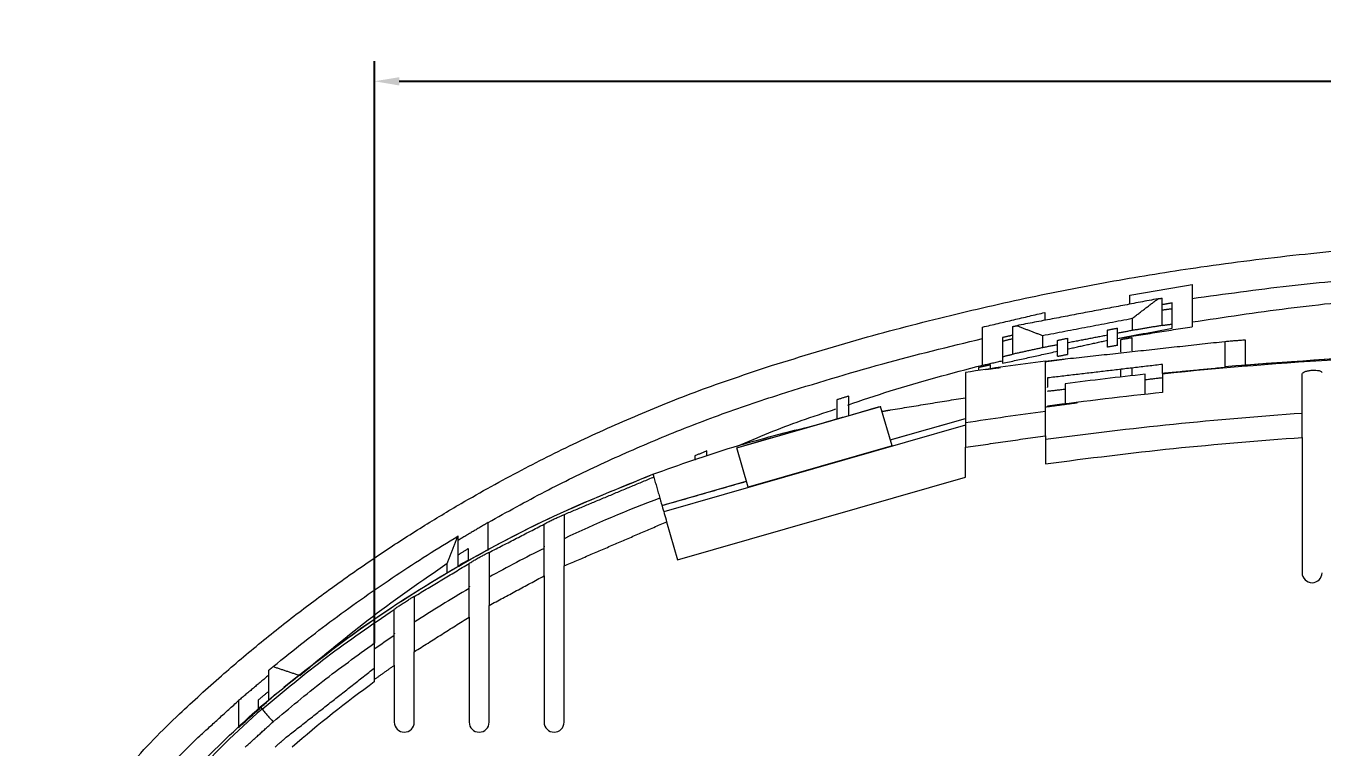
# Model space of a CAD drawing. Header units: millimetres. Extents: x 0 to 1188, y 0 to 840.
# Drawn here: x 143.7 to 273.4, y 490.6 to 562.8 of the extents above; entities that cross this region are included whole.
import ezdxf

# ---------------------------------------------------------------- set-up
doc = ezdxf.new("R2010")
doc.units = ezdxf.units.MM
doc.layers.add('7', color=7, linetype='Continuous')
doc.styles.add('PC_TEXTSTYLE', font='txt.shx', dxfattribs={"width": 0.8, "bigfont": 'hzfs.shx'})
doc.dimstyles.new('副本 (2) (2)TH_GBDIM', dxfattribs={"dimtxt": 3.5, "dimasz": 2.5, "dimexe": 2, "dimexo": 0, "dimgap": 1.5, "dimtad": 1, "dimtoh": 1, "dimdec": 1, "dimdsep": 46, "dimtxsty": 'PC_TEXTSTYLE', "dimcen": 2.5, "dimazin": 2, "dimtfac": 0.714286, "dimtdec": 1, "dimtmove": 0, "dimatfit": 3, "dimfxl": 1, "dimtolj": 1, "dimtzin": 0, "dimarcsym": 0})

# ---------------------------------------------------------------- blocks, each defined once
blk = doc.blocks.new('*D30')
at = {"layer": '7', "color": 0, "lineweight": -2, "ltscale": 5, "transparency": 16777216}
for p, q in [((178.54, 500.98), (178.54, 559.24)), ((420.34, 500.38), (420.34, 559.24)), ((181.04, 557.24), (417.84, 557.24))]:
    blk.add_line(p, q, dxfattribs=at)
at = {"layer": '7', "color": 0, "ltscale": 5, "transparency": 16777216}
for points in [[(181.04, 557.65), (181.04, 556.82), (178.54, 557.24)], [(417.84, 557.65), (417.84, 556.82), (420.34, 557.24)]]:
    blk.add_solid(points, dxfattribs=at)
at = {"layer": 'DEFPOINTS', "color": 0, "ltscale": 5, "transparency": 16777216}
for p in [(420.34, 557.24), (178.54, 500.98), (420.34, 500.38)]:
    blk.add_point(p, dxfattribs=at)
at = {"layer": '7', "color": 0, "ltscale": 5, "transparency": 16777216, "insert": (299.44, 560.49), "char_height": 3.5, "attachment_point": 5, "style": 'PC_TEXTSTYLE'}
blk.add_mtext('\\A1;241.8', dxfattribs=at)

msp = doc.modelspace()

# ---------------------------------------------------------------- linework, layer by layer
at = {"color": 7, "linetype": 'Continuous', "lineweight": 15}
for p, q in [((260.4382, 536.8919), (260.4382, 532.6707)), ((254.1882, 534.9266), (254.1882, 535.8161)), ((257.4382, 532.7979), (257.4382, 535.5329)), ((258.4382, 532.5077), (258.4382, 535.0434)), ((245.6882, 534.0984), (245.6882, 533.3087)), ((254.4382, 533.511), (254.4382, 532.293)), ((239.4381, 528.8156), (239.4381, 532.6307)), ((242.4382, 532.6775), (242.4382, 529.912)), ((251.9382, 530.623), (251.9382, 532.3344)), ((252.9382, 530.7948), (252.9382, 532.5283)), ((241.4381, 531.5776), (241.4381, 529.2622)), ((245.4382, 531.7882), (245.4382, 530.562)), ((246.9381, 529.7047), (246.9381, 531.3011)), ((247.9382, 531.5165), (247.9382, 529.8964)), ((263.6923, 531.1936), (263.6923, 528.5789)), ((263.7382, 528.6881), (263.7382, 531.1976)), ((265.7382, 531.3673), (265.7382, 528.8587)), ((257.4682, 527.9833), (257.4682, 528.8916)), ((245.9481, 527.5374), (245.9481, 526.626)), ((214.8205, 520.556), (229.2382, 524.6949)), ((230.376, 520.7312), (229.2382, 524.6949)), ((230.2039, 521.3308), (237.7382, 523.4936)), ((271.4382, 523.5785), (271.4382, 523.8466)), ((237.7382, 522.8152), (207.5181, 514.1399)), ((245.7382, 521.755), (245.7382, 518.9515)), ((271.4382, 521.5888), (271.4382, 522.0785)), ((215.9583, 516.5924), (214.8205, 520.556)), ((230.376, 520.7312), (215.9583, 516.5924)), ((237.7382, 517.6164), (237.7382, 520.598)), ((271.4382, 521.5888), (271.4382, 508.0385)), ((207.3381, 514.7667), (215.7862, 517.1919)), ((208.8969, 509.337), (237.7382, 517.6164)), ((189.9382, 510.2523), (189.9382, 513.0715)), ((207.807, 513.1335), (208.8969, 509.337)), ((186.9027, 511.6962), (186.9382, 511.7175)), ((186.9382, 508.668), (186.9382, 511.7175)), ((187.9381, 510.4552), (187.9381, 509.2063)), ((185.8423, 508.0299), (185.8423, 508.9579)), ((195.5382, 507.7221), (195.5382, 493.0785)), ((197.5381, 493.0785), (197.5381, 508.7125)), ((188.0382, 503.5987), (188.0382, 493.0785)), ((190.0381, 493.0785), (190.0381, 504.7638)), ((182.5382, 493.0785), (182.5382, 500.1312)), ((180.5382, 498.769), (180.5382, 493.0785)), ((167.9382, 498.2511), (167.9382, 495.2575)), ((164.9381, 495.2328), (164.9381, 492.5172)), ((166.9382, 494.4409), (166.9382, 495.3152)), ((167.1091, 494.6056), (167.303, 494.3802))]:
    msp.add_line(p, q, dxfattribs=at)
for centre, radius, start, end in [((299.4382, 122.1927), 407.9024, 90.782844, 95.905744), ((299.4382, 122.1927), 410.56, 97.515648, 98.643301), ((299.4382, 122.1927), 408.0588, 96.150557, 97.281622), ((299.4382, 122.1927), 406.0588, 95.932654, 97.569556), ((299.4382, 122.1927), 405.5652, 97.608753, 98.750579), ((299.4382, 122.1927), 402.7721, 93.986316, 97.661833), ((252.4058, 395.404), 128.3592, 110.656853, 115.30609), ((252.4058, 395.404), 128.3592, 116.297701, 119.070387), ((272.4382, 508.0385), 1, 180, 0), ((252.4058, 395.404), 128.3592, 120.09697, 122.977762), ((252.4058, 395.404), 128.3592, 124.048519, 125.132975), ((252.4058, 395.404), 125.6939, 125.992467, 130.780135), ((215.0547, 438.8441), 73.2426, 130.689996, 138.659909), ((181.5382, 493.0785), 1, 180, 0), ((189.0382, 493.0785), 1, 180, 0), ((196.5382, 493.0785), 1, 180, 0)]:
    msp.add_arc(centre, radius, start, end, dxfattribs=at)
for points, knots in [([(218.3083, 528.7761), (221.3139, 529.7002), (227.1966, 531.5088), (236.0467, 533.8078), (244.6345, 535.7549), (253.0036, 537.3652), (261.7825, 538.7715), (270.9875, 539.9261), (280.6087, 540.7773), (290.0635, 541.2752), (298.8161, 541.4281), (306.9236, 541.3148), (314.4538, 540.9983), (322.0615, 540.4625), (329.7944, 539.694), (337.7307, 538.6695), (345.8727, 537.3652), (354.2417, 535.7549), (362.8295, 533.8079), (371.6796, 531.5088), (377.5624, 529.7002), (380.568, 528.7761)], [0, 0, 0, 0, 0.05992358, 0.11728929, 0.17147804, 0.22320225, 0.2734382, 0.33267813, 0.38964483, 0.44517206, 0.49999282, 0.54385086, 0.58802829, 0.63304591, 0.67902073, 0.72656179, 0.77679679, 0.82852133, 0.88271033, 0.94007588, 1, 1, 1, 1]), ([(260.4382, 535.4955), (263.6627, 535.9427), (270.0445, 536.8277), (279.7697, 537.6998), (287.8903, 538.207), (292.8025, 538.2739), (294.4382, 538.2962)], [0, 0, 0, 0, 0.28899931, 0.57197022, 0.85747252, 1, 1, 1, 1]), ([(260.4382, 533.1418), (263.6329, 533.6249), (270.0096, 534.5893), (279.8171, 535.5903), (287.9687, 536.2014), (292.8884, 536.2841), (294.4382, 536.3102)], [0, 0, 0, 0, 0.28677524, 0.57240623, 0.86530837, 1, 1, 1, 1]), ([(219.2188, 525.9215), (222.6071, 526.964), (229.227, 529.0009), (236.0885, 530.6725), (239.4381, 531.4885)], [0, 0, 0, 0, 0.51182831, 1, 1, 1, 1]), ([(263.6923, 528.684), (269.6414, 529.1321), (281.5394, 530.0283), (299.4382, 530.3649), (317.3369, 530.0283), (329.2349, 529.1321), (335.184, 528.684)], [0, 0, 0, 0, 0.25000001, 0.50000001, 0.75000001, 1, 1, 1, 1]), ([(265.7382, 528.8587), (271.3476, 529.2569), (282.5665, 530.0533), (299.4382, 530.3524), (316.3098, 530.0533), (327.5287, 529.2569), (333.1382, 528.8587)], [0, 0, 0, 0, 0.24999999, 0.5, 0.74999998, 1, 1, 1, 1]), ([(159.023, 493.9046), (160.4156, 495.1879), (163.0764, 497.6398), (167.1621, 501.0798), (171.1742, 504.2519), (175.2331, 507.2466), (179.2781, 510.0358), (183.2717, 512.6085), (187.8825, 515.3878), (193.1326, 518.2951), (199.1865, 521.313), (205.3927, 524.073), (211.7525, 526.5952), (216.1614, 528.0619), (218.3083, 528.7761)], [0, 0, 0, 0, 0.08544383, 0.16326411, 0.24003572, 0.31442796, 0.38793525, 0.45758568, 0.52338745, 0.62304575, 0.71697323, 0.81192709, 0.90841625, 1, 1, 1, 1]), ([(225.9398, 524.8248), (227.3443, 525.3067), (231.7206, 526.8081), (236.317, 528.0076), (239.4381, 528.8222)], [0, 0, 0, 0, 0.32094455, 1, 1, 1, 1]), ([(271.4382, 527.9409), (271.4538, 527.982), (271.485, 528.0638), (271.7227, 528.1797), (272.0556, 528.2677), (272.3836, 528.3078), (272.6399, 528.3167), (272.8865, 528.3103), (273.1611, 528.273), (273.3929, 528.1887), (273.4229, 528.1126), (273.4382, 528.0739)], [0, 0, 0, 0, 0.13080505, 0.25991222, 0.38501465, 0.50596767, 0.56591526, 0.62578333, 0.74653479, 0.87115794, 1, 1, 1, 1]), ([(189.9382, 513.0715), (191.8232, 514.1174), (195.4974, 516.1561), (201.1935, 518.9351), (206.9796, 521.4828), (212.9645, 523.8419), (217.1322, 525.2277), (219.2188, 525.9215)], [0, 0, 0, 0, 0.20791264, 0.40523262, 0.60172057, 0.80059557, 1, 1, 1, 1]), ([(214.884, 520.7246), (216.9864, 521.6075), (220.1879, 522.9521), (223.5896, 524.0523), (224.7575, 524.4301)], [0, 0, 0, 0, 0.65669137, 1, 1, 1, 1]), ([(237.7382, 523.0371), (237.7382, 522.9395), (237.7382, 522.7438), (237.7382, 522.1571), (237.7382, 521.424), (237.7382, 520.8737), (237.7382, 520.598)], [0, 0, 0, 0, 0.24793907, 0.49702863, 0.74801208, 1, 1, 1, 1]), ([(245.7382, 521.755), (245.7382, 522.0297), (245.7382, 522.5782), (245.7382, 523.3092), (245.7382, 523.8944), (245.7382, 524.0896), (245.7382, 524.187)], [0, 0, 0, 0, 0.2515021, 0.5022529, 0.75151656, 1, 1, 1, 1]), ([(271.4382, 521.5888), (271.4382, 521.8566), (271.4382, 522.3922), (271.4382, 523.1096), (271.4382, 523.6892), (271.4382, 523.89), (271.4382, 523.9903)], [0, 0, 0, 0, 0.25036, 0.50058514, 0.7505246, 1, 1, 1, 1]), ([(206.4405, 517.8936), (209.1073, 518.8451), (214.4407, 520.7483), (219.9338, 522.1244), (222.6804, 522.8124)], [0, 0, 0, 0, 0.50000019, 1, 1, 1, 1]), ([(245.7382, 518.9515), (250.0108, 519.4947), (258.5562, 520.5812), (267.1442, 521.2529), (271.4382, 521.5888)], [0, 0, 0, 0, 0.50000002, 1, 1, 1, 1]), ([(167.1091, 494.6056), (170.0752, 497.0291), (176.0073, 501.8761), (185.6763, 508.1049), (195.7871, 513.5876), (202.8894, 516.4582), (206.4405, 517.8936)], [0, 0, 0, 0, 0.250000031, 0.500000056, 0.749999962, 1, 1, 1, 1]), ([(169.4668, 496.5851), (172.2827, 498.7851), (177.9145, 503.1851), (187.0162, 508.866), (196.4947, 513.8931), (203.1252, 516.5601), (206.4405, 517.8936)], [0, 0, 0, 0, 0.24999996, 0.5, 0.74999994, 1, 1, 1, 1]), ([(207.1245, 515.511), (207.1461, 515.4357), (207.1894, 515.2848), (207.3515, 514.7202), (207.5638, 513.9809), (207.7259, 513.4161), (207.807, 513.1335)], [0, 0, 0, 0, 0.24932609, 0.4990473, 0.7493734, 1, 1, 1, 1]), ([(195.5381, 512.8986), (195.5415, 512.9027), (195.5484, 512.9109), (195.6222, 512.9561), (195.8037, 513.0548), (196.1403, 513.2251), (196.5445, 513.4204), (196.9464, 513.6065), (197.2268, 513.7299), (197.3884, 513.7971), (197.4736, 513.83), (197.5281, 513.8483), (197.5349, 513.8466), (197.5382, 513.8458)], [0, 0, 0, 0, 0.05679706, 0.11417538, 0.23582477, 0.36775309, 0.50583719, 0.64163944, 0.76860506, 0.82819636, 0.88687109, 0.9435572, 1, 1, 1, 1]), ([(168.4116, 498.6426), (169.4507, 499.4853), (171.4351, 501.0946), (174.4855, 503.4099), (177.5403, 505.6216), (180.6662, 507.763), (183.7834, 509.7952), (185.8768, 511.071), (186.9027, 511.6962)], [0, 0, 0, 0, 0.17965566, 0.34307044, 0.51123536, 0.6805579, 0.84347366, 1, 1, 1, 1]), ([(197.5381, 511.4455), (197.5381, 511.3616), (197.5381, 511.1895), (197.5381, 510.5529), (197.5381, 509.7039), (197.5381, 509.0491), (197.5381, 508.7125)], [0, 0, 0, 0, 0.230585838, 0.473158748, 0.729262305, 1, 1, 1, 1]), ([(188.0381, 508.9633), (188.0414, 508.9676), (188.0481, 508.9764), (188.1203, 509.0271), (188.3005, 509.1405), (188.6377, 509.3393), (189.0457, 509.57), (189.4508, 509.7903), (189.7322, 509.9366), (189.8924, 510.0157), (189.9754, 510.0542), (190.0284, 510.0759), (190.035, 510.0746), (190.0382, 510.0739)], [0, 0, 0, 0, 0.05485665, 0.11050118, 0.23067258, 0.36454052, 0.50702752, 0.6466934, 0.77454967, 0.83318058, 0.89066409, 0.94552289, 1, 1, 1, 1]), ([(195.5382, 507.7221), (195.5382, 508.0621), (195.5382, 508.7225), (195.5382, 509.5786), (195.5382, 510.2203), (195.5382, 510.3941), (195.5382, 510.4786)], [0, 0, 0, 0, 0.27211161, 0.52857491, 0.77069554, 1, 1, 1, 1]), ([(185.8423, 508.9579), (183.3182, 507.2137), (178.1884, 503.6689), (173.4899, 499.7408), (171.1032, 497.7455)], [0, 0, 0, 0, 0.49204199, 1, 1, 1, 1]), ([(190.0381, 507.593), (190.0381, 507.5065), (190.0381, 507.3277), (190.0381, 506.6703), (190.0381, 505.7921), (190.0381, 505.1145), (190.0381, 504.7638)], [0, 0, 0, 0, 0.22542529, 0.46613047, 0.72367525, 1, 1, 1, 1]), ([(188.0382, 503.5987), (188.0382, 503.9564), (188.0382, 504.6496), (188.0382, 505.5406), (188.0382, 506.1963), (188.0382, 506.373), (188.0382, 506.4576)], [0, 0, 0, 0, 0.28005559, 0.54261137, 0.78103672, 1, 1, 1, 1]), ([(180.5381, 504.3717), (180.5414, 504.3764), (180.548, 504.3859), (180.6197, 504.4434), (180.799, 504.5732), (181.1324, 504.801), (181.5407, 505.0694), (181.9485, 505.3283), (182.2324, 505.5012), (182.3932, 505.5947), (182.476, 505.6403), (182.5285, 505.6662), (182.535, 505.6652), (182.5382, 505.6647)], [0, 0, 0, 0, 0.0534045, 0.1077907, 0.22587402, 0.35949821, 0.50590401, 0.65006008, 0.77884323, 0.83705159, 0.89357879, 0.94701607, 1, 1, 1, 1]), ([(167.303, 494.3802), (169.4309, 496.1519), (173.6838, 499.6928), (178.2544, 502.8128), (180.5381, 504.3717)], [0, 0, 0, 0, 0.5003553, 1, 1, 1, 1]), ([(182.5382, 503.0823), (182.5382, 502.9925), (182.5382, 502.8052), (182.5382, 502.122), (182.5382, 501.2071), (182.5382, 500.5003), (182.5382, 500.1312)], [0, 0, 0, 0, 0.2191956, 0.457479675, 0.716717261, 1, 1, 1, 1]), ([(168.4, 493.1043), (170.0407, 494.4797), (173.3219, 497.2306), (176.7994, 499.7289), (178.5382, 500.978)], [0, 0, 0, 0, 0.49999983, 1, 1, 1, 1]), ([(180.5382, 498.769), (180.5382, 499.1435), (180.5382, 499.8587), (180.5382, 500.7845), (180.5382, 501.4764), (180.5382, 501.6668), (180.5382, 501.7578)], [0, 0, 0, 0, 0.28513452, 0.54458795, 0.78210333, 1, 1, 1, 1]), ([(178.5382, 500.3786), (178.5382, 500.2861), (178.5382, 500.0925), (178.5382, 499.3912), (178.5382, 498.4539), (178.5382, 497.7296), (178.5382, 497.3493)], [0, 0, 0, 0, 0.2165297, 0.45324075, 0.71292229, 1, 1, 1, 1]), ([(147.8873, 468.7885), (149.0285, 471.1512), (151.311, 475.8765), (155.7695, 482.5742), (160.9481, 488.9496), (165.0554, 492.7203), (167.1091, 494.6056)], [0, 0, 0, 0, 0.24243838, 0.48487679, 0.74243838, 1, 1, 1, 1]), ([(143.6525, 473.0338), (144.06, 473.8468), (144.7907, 475.3051), (145.8458, 477.1972), (146.8492, 478.9001), (147.8933, 480.5686), (149.0566, 482.3102), (150.2609, 484.0059), (151.8401, 486.1014), (153.8763, 488.5799), (156.3721, 491.3352), (158.15, 493.0585), (159.023, 493.9046)], [0, 0, 0, 0, 0.1059127, 0.18996003, 0.25214098, 0.33587975, 0.41856325, 0.49496267, 0.5764727, 0.72122692, 0.86312015, 1, 1, 1, 1]), ([(154.735, 484.8885), (155.7716, 486.1248), (157.7544, 488.4896), (160.0049, 490.6789), (161.0789, 491.7238)], [0, 0, 0, 0, 0.52276198, 1, 1, 1, 1])]:
    msp.add_open_spline(points, degree=3, knots=knots, dxfattribs=at)
for points in [[(254.1882, 535.8161), (260.4382, 536.8919)], [(257.0096, 535.4637), (242.8667, 532.7716)], [(254.4382, 533.511), (257.0096, 535.4637)], [(257.0096, 535.4637), (257.4382, 535.5329)], [(258.4382, 535.0434), (257.4382, 534.8663)], [(239.4381, 532.6307), (245.6882, 534.0984)], [(245.4382, 531.7882), (254.4382, 533.511)], [(258.4382, 534.4584), (257.4382, 534.3174)], [(242.4382, 532.6775), (242.8667, 532.7716)], [(242.8667, 532.7716), (245.4382, 531.7882)], [(251.9382, 532.3344), (252.9382, 532.5283)], [(252.9382, 531.4835), (260.4382, 532.6707)], [(252.9382, 531.5017), (258.4382, 532.5077)], [(254.4382, 532.293), (252.9382, 532.0045)], [(257.4382, 532.7979), (254.4382, 532.293)], [(257.4382, 532.7979), (258.4382, 532.9396)], [(242.4382, 531.8093), (241.4381, 531.5776)], [(242.4382, 531.4486), (241.4381, 531.2035)], [(246.9381, 530.8505), (245.4382, 530.562)], [(245.7382, 529.2256), (263.6923, 531.1936)], [(246.9381, 531.3011), (247.9382, 531.5165)], [(251.9382, 531.8122), (247.9382, 531.0428)], [(247.9382, 530.4313), (251.9382, 531.3092)], [(254.4382, 531.5551), (253.2382, 531.357)], [(253.2382, 531.357), (253.2382, 530.1252)], [(254.4382, 530.2478), (254.4382, 531.5551)], [(263.7382, 531.1976), (265.7382, 531.3673)], [(241.4381, 529.0047), (246.9381, 530.2118)], [(241.4381, 529.6659), (242.4382, 529.912)], [(245.4382, 530.562), (242.4382, 529.912)], [(246.9381, 529.7047), (247.9382, 529.8964)], [(252.9382, 530.7948), (251.9382, 530.623)], [(240.2382, 528.8381), (239.0381, 528.568)], [(239.0381, 528.568), (239.0381, 528.2745)], [(239.4381, 528.8156), (241.4381, 529.2622)], [(239.7382, 528.389), (241.2473, 528.5882)], [(240.2382, 528.455), (240.2382, 528.8381)], [(241.4381, 529.2622), (241.4381, 529.0047)], [(245.7382, 529.1808), (247.7435, 529.4455)], [(245.7382, 524.187), (245.7382, 529.2256)], [(257.4682, 528.8916), (245.9481, 527.5374)], [(253.2382, 528.3944), (253.2382, 527.6106)], [(254.4382, 527.7519), (254.4382, 528.5354)], [(263.6923, 528.5789), (257.4682, 527.9833)], [(237.7382, 528.09), (237.7382, 523.0371)], [(247.7182, 526.9605), (247.7182, 524.9442)], [(255.7182, 525.891), (255.7182, 527.9026)], [(255.7182, 527.3719), (257.4682, 527.5783)], [(257.4682, 527.9833), (257.4682, 527.9302)], [(257.4682, 527.9302), (257.4682, 526.0767)], [(271.4382, 523.9903), (271.4382, 527.9409)], [(226.0381, 525.7121), (224.8382, 525.351)], [(226.0381, 523.7763), (226.0381, 525.7121)], [(245.9481, 526.5727), (245.9481, 526.626)], [(245.9481, 526.2197), (247.7182, 526.4284)], [(214.8205, 520.556), (229.2382, 524.6949)], [(224.8382, 525.351), (224.8382, 523.4318)], [(229.3824, 524.1923), (230.2104, 524.3375)], [(230.2104, 524.3375), (237.7382, 525.5611)], [(245.7382, 524.6396), (248.9512, 525.0684)], [(230.2039, 521.3308), (237.7382, 523.4936)], [(237.7382, 520.598), (245.7382, 521.755)], [(211.8382, 520.2257), (210.6382, 519.7407)], [(210.6382, 519.7407), (210.6382, 519.3152)], [(211.8382, 519.7216), (211.8382, 520.2257)], [(206.4405, 517.8936), (206.5229, 517.6067)], [(206.5232, 517.606), (197.5382, 513.8458)], [(206.5229, 517.6067), (207.1245, 515.511)], [(207.3381, 514.7667), (215.7862, 517.1919)], [(189.9382, 513.0715), (186.9382, 511.2798)], [(190.0382, 510.0739), (195.5381, 512.8986)], [(195.5382, 510.4786), (195.5381, 512.8986)], [(197.5381, 513.8458), (197.5381, 511.4455)], [(197.5381, 508.7125), (207.807, 513.1335)], [(185.8423, 508.9579), (186.9027, 511.6962)], [(186.9382, 509.8345), (187.9381, 510.4552)], [(190.0381, 510.074), (190.0381, 507.593)], [(195.5586, 510.6892), (195.5382, 510.6413)], [(182.5382, 505.6647), (188.0381, 508.9633)], [(186.9382, 508.7349), (187.9381, 509.3082)], [(188.0382, 506.4576), (188.0381, 508.9634)], [(190.0381, 504.7638), (195.5382, 507.7221)], [(188.0586, 506.6771), (188.0382, 506.6262)], [(182.5381, 505.6648), (182.5382, 503.0823)], [(180.5382, 501.7578), (180.5381, 504.3717)], [(182.5382, 500.1312), (188.0382, 503.5987)], [(178.5382, 500.978), (178.5382, 500.3786)], [(180.5586, 501.9885), (180.5382, 501.9339)], [(167.9382, 498.2511), (168.4116, 498.6426)], [(168.4116, 498.6426), (171.1032, 497.7455)], [(169.7223, 491.5664), (178.5382, 498.493)], [(178.5382, 497.3493), (180.5382, 498.769)], [(167.9382, 497.7582), (164.9381, 495.2328)], [(178.5382, 497.3493), (178.5382, 497.1023)], [(164.9381, 492.5172), (168.6668, 495.908)], [(166.9382, 495.3152), (167.9382, 496.1451)], [(161.0789, 491.7238), (164.9381, 495.2328)], [(167.3042, 494.3788), (168.4, 493.1043)], [(165.6152, 490.5822), (168.3988, 493.1056)], [(168.5993, 490.5822), (169.7211, 491.5678)]]:
    msp.add_open_spline(points, degree=1, dxfattribs=at)

# ---------------------------------------------------------------- dimensions: what is measured, and where the dimension line sits
at = {"layer": '7', "color": 4, "ltscale": 5}
dim = msp.add_linear_dim(base=(420.3382, 557.2351), p1=(178.5382, 500.978), p2=(420.3382, 500.3786), dimstyle='副本 (2) (2)TH_GBDIM', dxfattribs=at)
dim.commit()
dim.dimension.update_dxf_attribs({"geometry": '*D30', "text_midpoint": (299.4382, 560.4851)})

doc.saveas('drawing.dxf')
